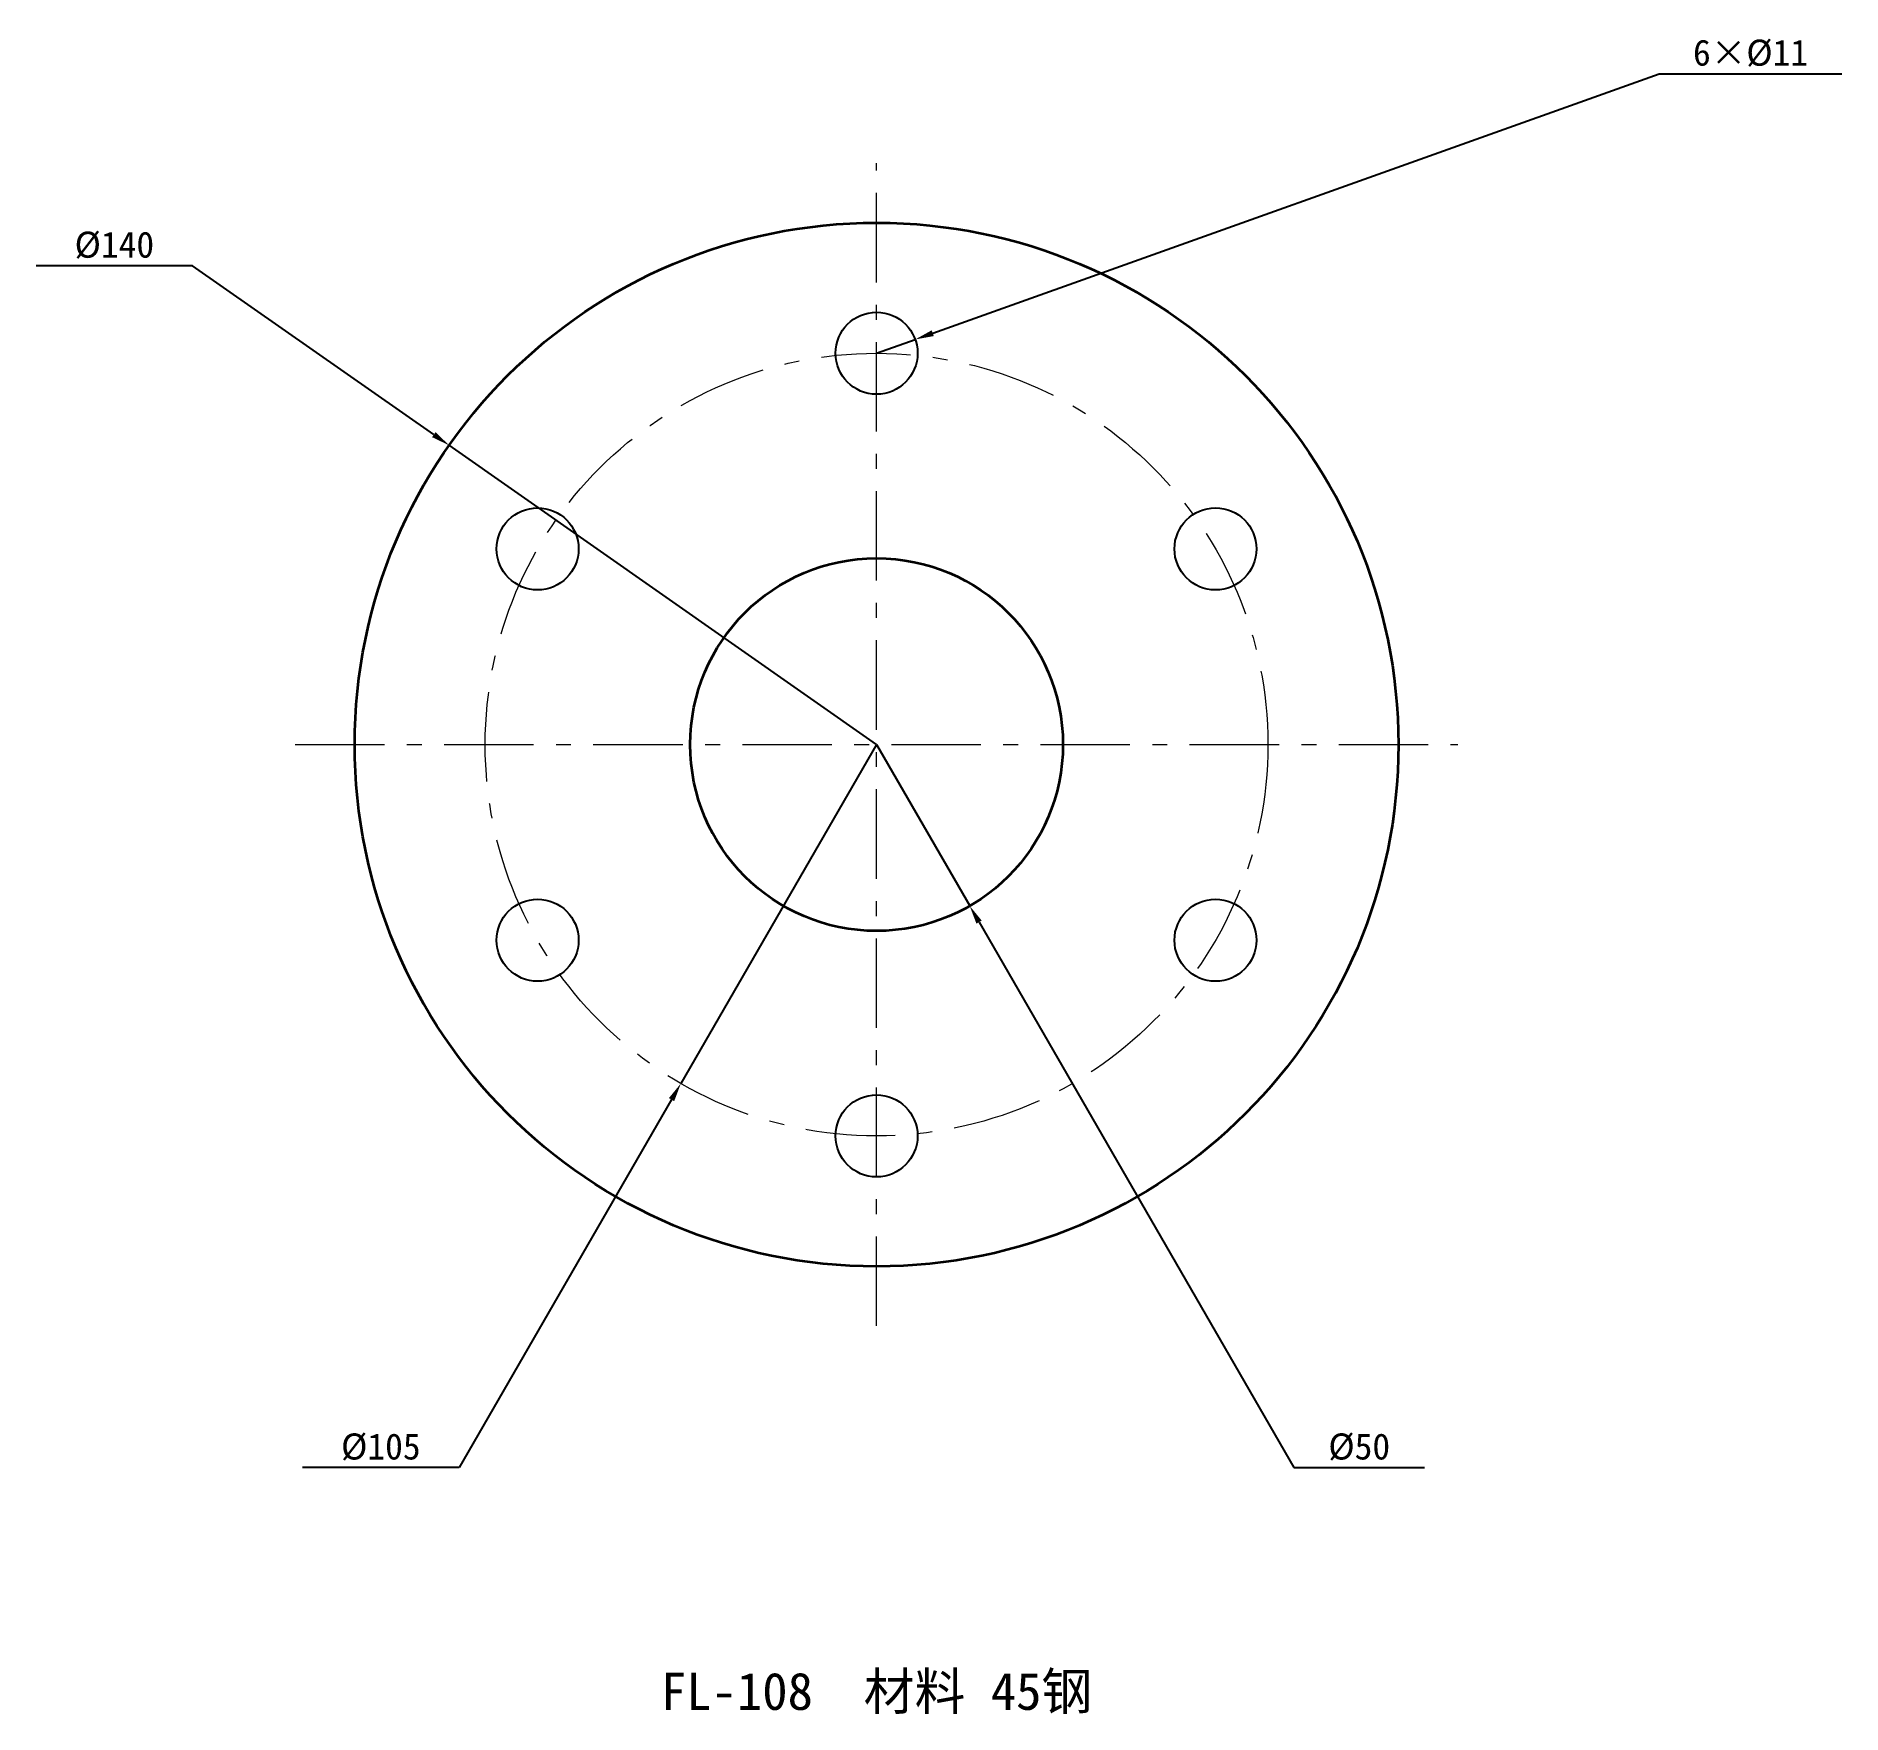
# Model space of a CAD drawing. Header units: millimetres. Extents: x -113 to 130, y -130 to 95.
import ezdxf
from ezdxf.enums import TextEntityAlignment as Align

# ---------------------------------------------------------------- set-up
doc = ezdxf.new("R2010")
doc.units = ezdxf.units.MM
doc.linetypes.add('CENTER', pattern=[20, 12, -3, 2, -3])
for name, color, linetype, lineweight in [('AXES', 7, 'CENTER', 13), ('BORE', 7, 'Continuous', 35), ('DIMENSIONS', 7, 'Continuous', 18), ('HOLES', 7, 'Continuous', 25), ('NOTES', 7, 'Continuous', 25), ('OUTER', 7, 'Continuous', 35), ('PITCH', 7, 'CENTER', 13)]:
    doc.layers.add(name, color=color, linetype=linetype, lineweight=lineweight)
doc.styles.add('CN', font='simhei.ttf')
doc.dimstyles.new('FLANGE_MM', dxfattribs={"dimtxt": 3.5, "dimasz": 2.5, "dimexe": 1.25, "dimexo": 0.625, "dimgap": 1, "dimtad": 1, "dimtih": 1, "dimtoh": 1, "dimdec": 0, "dimtxsty": 'CN', "dimcen": 0, "dimazin": 3, "dimtfac": 1, "dimtmove": 1, "dimatfit": 3})

msp = doc.modelspace()

# ---------------------------------------------------------------- linework, layer by layer
at = {"layer": 'AXES', "linetype": 'CENTER'}
for p, q in [((0, -78), (0, 78)), ((-78, 0), (78, 0))]:
    msp.add_line(p, q, dxfattribs=at)
at = {"layer": 'BORE'}
msp.add_circle((0, 0), 25, dxfattribs=at)
at = {"layer": 'HOLES'}
for centre in [(0, 52.5), (-45.47, 26.25), (45.47, 26.25), (-45.47, -26.25), (45.47, -26.25), (0, -52.5)]:
    msp.add_circle(centre, 5.5, dxfattribs=at)
at = {"layer": 'OUTER'}
msp.add_circle((0, 0), 70, dxfattribs=at)
at = {"layer": 'PITCH', "linetype": 'CENTER'}
msp.add_circle((0, 0), 52.5, dxfattribs=at)

# ---------------------------------------------------------------- texts
at = {"layer": 'NOTES', "style": 'CN'}
msp.add_text('FL-108  材料 45钢', height=5, dxfattribs=at).set_placement((0, -127), align=Align.MIDDLE_CENTER)

# ---------------------------------------------------------------- dimensions: what is measured, and where the dimension line sits
at = {"layer": 'DIMENSIONS'}
for center, radius, location, text in [((0, 52.5), 5.5, (105, 90), '6×%%c11'), ((0, 0), 70, (-91.75, 64.24), '%%c140'), ((0, 0), 52.5, (-56, -96.99), '%%c105'), ((0, 0), 25, (56, -96.99), '%%c50')]:
    msp.add_diameter_dim(center=center, radius=radius, location=location, text=text, dimstyle='FLANGE_MM', dxfattribs=at).render()

doc.saveas('drawing.dxf')
